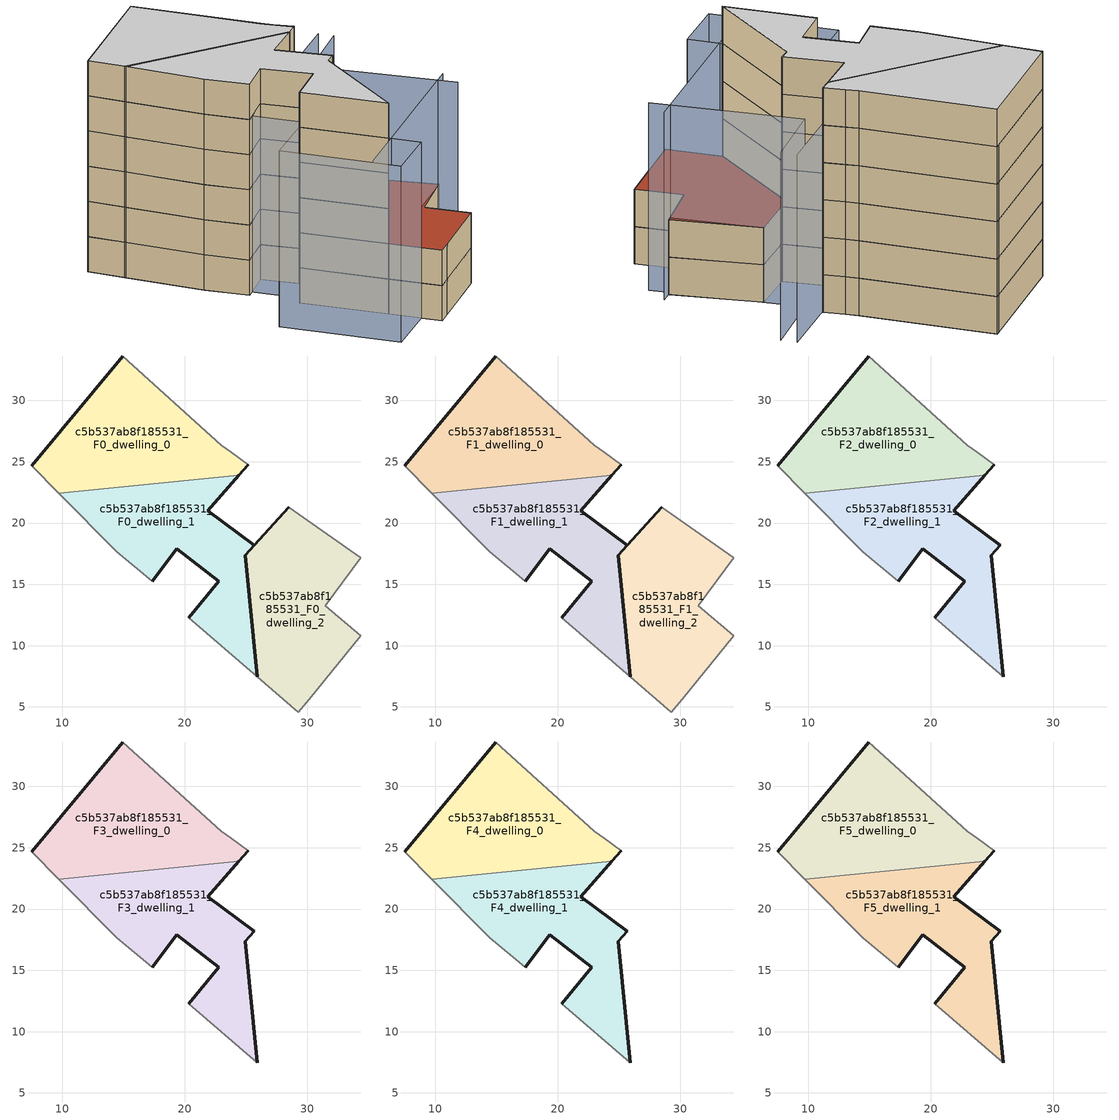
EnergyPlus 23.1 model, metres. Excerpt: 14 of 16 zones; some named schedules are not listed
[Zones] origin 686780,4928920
c5b537ab8f185531_F0_dwelling_0
 floor ground (EU_floor_Construction): 24.43,23.92 25.17,24.76 23.81,25.75 22.98,26.37 14.94,33.62 7.51,24.68 9.72,22.45 z0
 wall outside (EU_wall_Construction): 25.17,24.76 24.43,23.92 / 7.51,24.68 14.94,33.62 z0:3
 wall adiabatic (EU_wall_Construction): 14.94,33.62 22.98,26.37 23.81,25.75 25.17,24.76 / 9.72,22.45 7.51,24.68 z0:3
 wall to c5b537ab8f185531_F0_dwelling_1 (EU_wall_Construction): 24.43,23.92 9.72,22.45 z0:3
c5b537ab8f185531_F0_dwelling_1
 floor ground (EU_floor_Construction): 25.94,7.47 24.95,17.38 25.67,18.19 21.88,21.01 24.43,23.92 9.72,22.45 14.48,17.65 17.35,15.25 19.36,17.89 22.76,15.26 20.34,12.29 z0
 wall outside (EU_wall_Construction): 24.43,23.92 21.88,21.01 25.67,18.19 24.95,17.38 25.94,7.47 / 20.34,12.29 22.76,15.26 19.36,17.89 17.35,15.25 z0:3
 wall adiabatic (EU_wall_Construction): 25.94,7.47 20.34,12.29 / 17.35,15.25 14.48,17.65 9.72,22.45 z0:3
c5b537ab8f185531_F0_dwelling_2
 floor ground (EU_floor_Construction): 30.15,5.63 34.38,10.8 31.47,13.26 34.34,17.18 28.47,21.3 25.67,18.19 24.95,17.38 24.95,17.37 25.94,7.47 29.28,4.59 z0
 wall outside (EU_wall_Construction): 25.94,7.47 24.95,17.37 24.95,17.38 25.67,18.19 28.47,21.3 z0:3
 wall adiabatic (EU_wall_Construction): 28.47,21.3 34.34,17.18 31.47,13.26 34.38,10.8 30.15,5.63 29.28,4.59 25.94,7.47 z0:3
c5b537ab8f185531_F1_dwelling_0
 floor to c5b537ab8f185531_F0_dwelling_0 (EU_floor_Construction): 24.43,23.92 25.17,24.76 23.81,25.75 22.98,26.37 14.94,33.62 7.51,24.68 9.72,22.45 z3
 wall outside (EU_wall_Construction): 25.17,24.76 24.43,23.92 / 7.51,24.68 14.94,33.62 z3:6
 wall adiabatic (EU_wall_Construction): 14.94,33.62 22.98,26.37 23.81,25.75 25.17,24.76 / 9.72,22.45 7.51,24.68 z3:6
 wall to c5b537ab8f185531_F1_dwelling_1 (EU_wall_Construction): 24.43,23.92 9.72,22.45 z3:6
c5b537ab8f185531_F1_dwelling_1
 floor to c5b537ab8f185531_F0_dwelling_1 (EU_floor_Construction): 25.94,7.47 24.95,17.38 25.67,18.19 21.88,21.01 24.43,23.92 9.72,22.45 14.48,17.65 17.35,15.25 19.36,17.89 22.76,15.26 20.34,12.29 z3
 wall outside (EU_wall_Construction): 24.43,23.92 21.88,21.01 25.67,18.19 24.95,17.38 25.94,7.47 / 20.34,12.29 22.76,15.26 19.36,17.89 17.35,15.25 z3:6
 wall adiabatic (EU_wall_Construction): 25.94,7.47 20.34,12.29 / 17.35,15.25 14.48,17.65 9.72,22.45 z3:6
c5b537ab8f185531_F1_dwelling_2
 floor to c5b537ab8f185531_F0_dwelling_2 (EU_floor_Construction): 30.15,5.63 34.38,10.8 31.47,13.26 34.34,17.18 28.47,21.3 25.67,18.19 24.95,17.38 24.95,17.37 25.94,7.47 29.28,4.59 z3
 wall outside (EU_wall_Construction): 25.94,7.47 24.95,17.37 24.95,17.38 25.67,18.19 28.47,21.3 z3:6
 wall adiabatic (EU_wall_Construction): 28.47,21.3 34.34,17.18 31.47,13.26 34.38,10.8 30.15,5.63 29.28,4.59 25.94,7.47 z3:6
 roof outside (EU_roof_Construction): 34.34,17.18 31.47,13.26 34.38,10.8 30.15,5.63 29.28,4.59 25.94,7.47 24.95,17.37 24.95,17.38 25.67,18.19 28.47,21.3 z6
c5b537ab8f185531_F2_dwelling_0
 floor to c5b537ab8f185531_F1_dwelling_0 (EU_floor_Construction): 24.43,23.92 25.17,24.76 23.81,25.75 22.98,26.37 14.94,33.62 7.51,24.68 9.72,22.45 z6
 wall outside (EU_wall_Construction): 25.17,24.76 24.43,23.92 / 7.51,24.68 14.94,33.62 z6:9
 wall adiabatic (EU_wall_Construction): 14.94,33.62 22.98,26.37 23.81,25.75 25.17,24.76 / 9.72,22.45 7.51,24.68 z6:9
 wall to c5b537ab8f185531_F2_dwelling_1 (EU_wall_Construction): 24.43,23.92 9.72,22.45 z6:9
c5b537ab8f185531_F2_dwelling_1
 floor to c5b537ab8f185531_F1_dwelling_1 (EU_floor_Construction): 25.94,7.47 24.95,17.38 25.67,18.19 21.88,21.01 24.43,23.92 9.72,22.45 14.48,17.65 17.35,15.25 19.36,17.89 22.76,15.26 20.34,12.29 z6
 wall outside (EU_wall_Construction): 24.43,23.92 21.88,21.01 25.67,18.19 24.95,17.38 25.94,7.47 / 20.34,12.29 22.76,15.26 19.36,17.89 17.35,15.25 z6:9
 wall adiabatic (EU_wall_Construction): 25.94,7.47 20.34,12.29 / 17.35,15.25 14.48,17.65 9.72,22.45 z6:9
c5b537ab8f185531_F3_dwelling_0
 floor to c5b537ab8f185531_F2_dwelling_0 (EU_floor_Construction): 24.43,23.92 25.17,24.76 23.81,25.75 22.98,26.37 14.94,33.62 7.51,24.68 9.72,22.45 z9
 wall outside (EU_wall_Construction): 25.17,24.76 24.43,23.92 / 7.51,24.68 14.94,33.62 z9:12
 wall adiabatic (EU_wall_Construction): 14.94,33.62 22.98,26.37 23.81,25.75 25.17,24.76 / 9.72,22.45 7.51,24.68 z9:12
 wall to c5b537ab8f185531_F3_dwelling_1 (EU_wall_Construction): 24.43,23.92 9.72,22.45 z9:12
c5b537ab8f185531_F3_dwelling_1
 floor to c5b537ab8f185531_F2_dwelling_1 (EU_floor_Construction): 25.94,7.47 24.95,17.38 25.67,18.19 21.88,21.01 24.43,23.92 9.72,22.45 14.48,17.65 17.35,15.25 19.36,17.89 22.76,15.26 20.34,12.29 z9
 wall outside (EU_wall_Construction): 24.43,23.92 21.88,21.01 25.67,18.19 24.95,17.38 25.94,7.47 / 20.34,12.29 22.76,15.26 19.36,17.89 17.35,15.25 z9:12
 wall adiabatic (EU_wall_Construction): 25.94,7.47 20.34,12.29 / 17.35,15.25 14.48,17.65 9.72,22.45 z9:12
c5b537ab8f185531_F4_dwelling_0
 floor to c5b537ab8f185531_F3_dwelling_0 (EU_floor_Construction): 24.43,23.92 25.17,24.76 23.81,25.75 22.98,26.37 14.94,33.62 7.51,24.68 9.72,22.45 z12
 wall outside (EU_wall_Construction): 25.17,24.76 24.43,23.92 / 7.51,24.68 14.94,33.62 z12:15
 wall adiabatic (EU_wall_Construction): 14.94,33.62 22.98,26.37 23.81,25.75 25.17,24.76 / 9.72,22.45 7.51,24.68 z12:15
 wall to c5b537ab8f185531_F4_dwelling_1 (EU_wall_Construction): 24.43,23.92 9.72,22.45 z12:15
c5b537ab8f185531_F4_dwelling_1
 floor to c5b537ab8f185531_F3_dwelling_1 (EU_floor_Construction): 25.94,7.47 24.95,17.38 25.67,18.19 21.88,21.01 24.43,23.92 9.72,22.45 14.48,17.65 17.35,15.25 19.36,17.89 22.76,15.26 20.34,12.29 z12
 wall outside (EU_wall_Construction): 24.43,23.92 21.88,21.01 25.67,18.19 24.95,17.38 25.94,7.47 / 20.34,12.29 22.76,15.26 19.36,17.89 17.35,15.25 z12:15
 wall adiabatic (EU_wall_Construction): 25.94,7.47 20.34,12.29 / 17.35,15.25 14.48,17.65 9.72,22.45 z12:15
c5b537ab8f185531_F5_dwelling_0
 floor to c5b537ab8f185531_F4_dwelling_0 (EU_floor_Construction): 24.43,23.92 25.17,24.76 23.81,25.75 22.98,26.37 14.94,33.62 7.51,24.68 9.72,22.45 z15
 wall outside (EU_wall_Construction): 25.17,24.76 24.43,23.92 / 7.51,24.68 14.94,33.62 z15:18
 wall adiabatic (EU_wall_Construction): 14.94,33.62 22.98,26.37 23.81,25.75 25.17,24.76 / 9.72,22.45 7.51,24.68 z15:18
 wall to c5b537ab8f185531_F5_dwelling_1 (EU_wall_Construction): 24.43,23.92 9.72,22.45 z15:18
 ceiling to c5b537ab8f185531_F6_dwelling_0 (EU_floor_Construction): 22.98,26.37 23.81,25.75 25.17,24.76 24.43,23.92 9.72,22.45 7.51,24.68 14.94,33.62 z18
c5b537ab8f185531_F5_dwelling_1
 floor to c5b537ab8f185531_F4_dwelling_1 (EU_floor_Construction): 25.94,7.47 24.95,17.38 25.67,18.19 21.88,21.01 24.43,23.92 9.72,22.45 14.48,17.65 17.35,15.25 19.36,17.89 22.76,15.26 20.34,12.29 z15
 wall outside (EU_wall_Construction): 24.43,23.92 21.88,21.01 25.67,18.19 24.95,17.38 25.94,7.47 / 20.34,12.29 22.76,15.26 19.36,17.89 17.35,15.25 z15:18
 wall adiabatic (EU_wall_Construction): 25.94,7.47 20.34,12.29 / 17.35,15.25 14.48,17.65 9.72,22.45 z15:18
 ceiling to c5b537ab8f185531_F6_dwelling_1 (EU_floor_Construction): 24.43,23.92 21.88,21.01 25.67,18.19 24.95,17.38 25.94,7.47 20.34,12.29 22.76,15.26 19.36,17.89 17.35,15.25 14.48,17.65 9.72,22.45 z18
shading: 23.05,3.76 35,17.95 / 35.37,15.86 26,23.26 / 26,23.26 30.11,28.46 / 7.51,24.68 21.23,12.9 / 29.11,29.26 25.1,24.56 / 25.1,24.56 14.72,33.4 / 17.03,8.49 20.38,12.34 / 20.38,12.34 27.98,5.7 / 27.98,5.7 24.63,1.86 / 24.63,1.86 17.03,8.49 z0:15
[Building]
EU S2 Campaign: North Axis=0; Terrain=City; Solar Distribution=FullExterior
[Site:Location]
Bologna: Latitude=44.5; Longitude=11.25; Time Zone=1; Elevation=37
[SizingPeriod:WeatherFileDays]
AnnualSizingPeriod: Begin Month=1; Begin Day of Month=1; End Month=12; End Day of Month=31; Day of Week for Start Day=Monday; Use Weather File Daylight Saving Period=No; Use Weather File Rain and Snow Indicators=No
[MATERIAL]
EU_InternalMass_Material: Roughness=MediumRough; Thickness=0.1; Conductivity=1; Density=1800; Specific Heat=900; Thermal Absorptance=0.9; Solar Absorptance=0.7; Visible Absorptance=0.7
[MATERIAL:NOMASS] Roughness=MediumRough; Thermal Absorptance=0.9; Solar Absorptance=0.7; Visible Absorptance=0.7
Name | Thermal Resistance
EU_wall_NoMass | 0.905828
EU_roof_NoMass | 0.37593
EU_floor_NoMass | 0.67114
[CONSTRUCTION]
EU_wall_Construction: EU_wall_NoMass
EU_roof_Construction: EU_roof_NoMass
EU_floor_Construction: EU_floor_NoMass
EU_InternalMass_Construction: EU_InternalMass_Material
[ZONE] Type=1; Multiplier=1; Ceiling Height=autocalculate; Floor Area=autocalculate; Part of Total Floor Area=Yes
Name | Volume
c5b537ab8f185531_F0_dwelling_0 | 307.897
c5b537ab8f185531_F1_dwelling_0; c5b537ab8f185531_F2_dwelling_0; c5b537ab8f185531_F3_dwelling_0; c5b537ab8f185531_F4_dwelling_0; c5b537ab8f185531_F5_dwelling_0 | 307.895
c5b537ab8f185531_F0_dwelling_1 | 309.661
c5b537ab8f185531_F1_dwelling_1; c5b537ab8f185531_F2_dwelling_1; c5b537ab8f185531_F3_dwelling_1; c5b537ab8f185531_F4_dwelling_1; c5b537ab8f185531_F5_dwelling_1 | 309.662
c5b537ab8f185531_F0_dwelling_2 | 302.387
c5b537ab8f185531_F1_dwelling_2 | 302.389
[INTERNALMASS] Construction=EU_InternalMass_Construction
Name | Zone or ZoneList | Surface Area
c5b537ab8f185531_F0_dwelling_0_EU_InternalMass | c5b537ab8f185531_F0_dwelling_0 | 102.632
c5b537ab8f185531_F0_dwelling_1_EU_InternalMass | c5b537ab8f185531_F0_dwelling_1 | 103.218
c5b537ab8f185531_F0_dwelling_2_EU_InternalMass | c5b537ab8f185531_F0_dwelling_2 | 100.796
c5b537ab8f185531_F1_dwelling_0_EU_InternalMass | c5b537ab8f185531_F1_dwelling_0 | 102.632
c5b537ab8f185531_F1_dwelling_1_EU_InternalMass | c5b537ab8f185531_F1_dwelling_1 | 103.218
c5b537ab8f185531_F1_dwelling_2_EU_InternalMass | c5b537ab8f185531_F1_dwelling_2 | 100.796
c5b537ab8f185531_F2_dwelling_0_EU_InternalMass | c5b537ab8f185531_F2_dwelling_0 | 142.842
c5b537ab8f185531_F2_dwelling_1_EU_InternalMass | c5b537ab8f185531_F2_dwelling_1 | 163.811
c5b537ab8f185531_F3_dwelling_0_EU_InternalMass | c5b537ab8f185531_F3_dwelling_0 | 142.842
c5b537ab8f185531_F3_dwelling_1_EU_InternalMass | c5b537ab8f185531_F3_dwelling_1 | 163.811
c5b537ab8f185531_F4_dwelling_0_EU_InternalMass | c5b537ab8f185531_F4_dwelling_0 | 142.842
c5b537ab8f185531_F4_dwelling_1_EU_InternalMass | c5b537ab8f185531_F4_dwelling_1 | 163.811
c5b537ab8f185531_F5_dwelling_0_EU_InternalMass | c5b537ab8f185531_F5_dwelling_0 | 142.842
c5b537ab8f185531_F5_dwelling_1_EU_InternalMass | c5b537ab8f185531_F5_dwelling_1 | 163.811
[OTHEREQUIPMENT] Fuel Type=Electricity; Design Level Calculation Method=Watts/Area; Power per Zone Floor Area=1; Fraction Latent=0; Fraction Radiant=0; Fraction Lost=0; Carbon Dioxide Generation Rate=0; EndUse Subcategory=EU_Step8_InternalGains
Name | Zone or ZoneList or Space or SpaceList | Schedule
EU_Step8_InternalGain_c5b537ab8f185531_F0_dwelling_0_f000 | c5b537ab8f185531_F0_dwelling_0 | EU_Step8_GainSchedule_c5b537ab8f185531_F0_dwelling_0_f000
EU_Step8_InternalGain_c5b537ab8f185531_F0_dwelling_1_f000 | c5b537ab8f185531_F0_dwelling_1 | EU_Step8_GainSchedule_c5b537ab8f185531_F0_dwelling_1_f000
EU_Step8_InternalGain_c5b537ab8f185531_F0_dwelling_2_f000 | c5b537ab8f185531_F0_dwelling_2 | EU_Step8_GainSchedule_c5b537ab8f185531_F0_dwelling_2_f000
EU_Step8_InternalGain_c5b537ab8f185531_F1_dwelling_0_f000 | c5b537ab8f185531_F1_dwelling_0 | EU_Step8_GainSchedule_c5b537ab8f185531_F1_dwelling_0_f000
EU_Step8_InternalGain_c5b537ab8f185531_F1_dwelling_1_f000 | c5b537ab8f185531_F1_dwelling_1 | EU_Step8_GainSchedule_c5b537ab8f185531_F1_dwelling_1_f000
EU_Step8_InternalGain_c5b537ab8f185531_F1_dwelling_2_f000 | c5b537ab8f185531_F1_dwelling_2 | EU_Step8_GainSchedule_c5b537ab8f185531_F1_dwelling_2_f000
EU_Step8_InternalGain_c5b537ab8f185531_F2_dwelling_0_f000 | c5b537ab8f185531_F2_dwelling_0 | EU_Step8_GainSchedule_c5b537ab8f185531_F2_dwelling_0_f000
EU_Step8_InternalGain_c5b537ab8f185531_F2_dwelling_1_f000 | c5b537ab8f185531_F2_dwelling_1 | EU_Step8_GainSchedule_c5b537ab8f185531_F2_dwelling_1_f000
EU_Step8_InternalGain_c5b537ab8f185531_F3_dwelling_0_f000 | c5b537ab8f185531_F3_dwelling_0 | EU_Step8_GainSchedule_c5b537ab8f185531_F3_dwelling_0_f000
EU_Step8_InternalGain_c5b537ab8f185531_F3_dwelling_1_f000 | c5b537ab8f185531_F3_dwelling_1 | EU_Step8_GainSchedule_c5b537ab8f185531_F3_dwelling_1_f000
EU_Step8_InternalGain_c5b537ab8f185531_F4_dwelling_0_f000 | c5b537ab8f185531_F4_dwelling_0 | EU_Step8_GainSchedule_c5b537ab8f185531_F4_dwelling_0_f000
EU_Step8_InternalGain_c5b537ab8f185531_F4_dwelling_1_f000 | c5b537ab8f185531_F4_dwelling_1 | EU_Step8_GainSchedule_c5b537ab8f185531_F4_dwelling_1_f000
EU_Step8_InternalGain_c5b537ab8f185531_F5_dwelling_0_f000 | c5b537ab8f185531_F5_dwelling_0 | EU_Step8_GainSchedule_c5b537ab8f185531_F5_dwelling_0_f000
EU_Step8_InternalGain_c5b537ab8f185531_F5_dwelling_1_f000 | c5b537ab8f185531_F5_dwelling_1 | EU_Step8_GainSchedule_c5b537ab8f185531_F5_dwelling_1_f000
[ZONEVENTILATION:DESIGNFLOWRATE] Schedule=EU_AlwaysOn; Design Flow Rate Calculation Method=AirChanges/Hour; Air Changes per Hour=0.73129; Ventilation Type=Natural; Fan Pressure Rise=0; Fan Total Efficiency=1; Constant Term Coefficient=1; Temperature Term Coefficient=0; Velocity Term Coefficient=0; Velocity Squared Term Coefficient=0; Minimum Indoor Temperature=-100; Maximum Indoor Temperature=100; Delta Temperature=-100; Minimum Outdoor Temperature=-100; Maximum Outdoor Temperature=100; Maximum Wind Speed=40
Name | Zone or ZoneList or Space or SpaceList
EU_ConstantAir_c5b537ab8f185531_F0_dwelling_0 | c5b537ab8f185531_F0_dwelling_0
EU_ConstantAir_c5b537ab8f185531_F0_dwelling_1 | c5b537ab8f185531_F0_dwelling_1
EU_ConstantAir_c5b537ab8f185531_F0_dwelling_2 | c5b537ab8f185531_F0_dwelling_2
EU_ConstantAir_c5b537ab8f185531_F1_dwelling_0 | c5b537ab8f185531_F1_dwelling_0
EU_ConstantAir_c5b537ab8f185531_F1_dwelling_1 | c5b537ab8f185531_F1_dwelling_1
EU_ConstantAir_c5b537ab8f185531_F1_dwelling_2 | c5b537ab8f185531_F1_dwelling_2
EU_ConstantAir_c5b537ab8f185531_F2_dwelling_0 | c5b537ab8f185531_F2_dwelling_0
EU_ConstantAir_c5b537ab8f185531_F2_dwelling_1 | c5b537ab8f185531_F2_dwelling_1
EU_ConstantAir_c5b537ab8f185531_F3_dwelling_0 | c5b537ab8f185531_F3_dwelling_0
EU_ConstantAir_c5b537ab8f185531_F3_dwelling_1 | c5b537ab8f185531_F3_dwelling_1
EU_ConstantAir_c5b537ab8f185531_F4_dwelling_0 | c5b537ab8f185531_F4_dwelling_0
EU_ConstantAir_c5b537ab8f185531_F4_dwelling_1 | c5b537ab8f185531_F4_dwelling_1
EU_ConstantAir_c5b537ab8f185531_F5_dwelling_0 | c5b537ab8f185531_F5_dwelling_0
EU_ConstantAir_c5b537ab8f185531_F5_dwelling_1 | c5b537ab8f185531_F5_dwelling_1
[HVACTEMPLATE:THERMOSTAT] Constant Heating Setpoint=20; Constant Cooling Setpoint=50
EU_HeatOnly_c5b537ab8f185531_F0_dwelling_0; EU_HeatOnly_c5b537ab8f185531_F0_dwelling_1; EU_HeatOnly_c5b537ab8f185531_F0_dwelling_2; EU_HeatOnly_c5b537ab8f185531_F1_dwelling_0; EU_HeatOnly_c5b537ab8f185531_F1_dwelling_1; EU_HeatOnly_c5b537ab8f185531_F1_dwelling_2; EU_HeatOnly_c5b537ab8f185531_F2_dwelling_0; EU_HeatOnly_c5b537ab8f185531_F2_dwelling_1; EU_HeatOnly_c5b537ab8f185531_F3_dwelling_0; EU_HeatOnly_c5b537ab8f185531_F3_dwelling_1; EU_HeatOnly_c5b537ab8f185531_F4_dwelling_0; EU_HeatOnly_c5b537ab8f185531_F4_dwelling_1; EU_HeatOnly_c5b537ab8f185531_F5_dwelling_0; EU_HeatOnly_c5b537ab8f185531_F5_dwelling_1; EU_HeatOnly_c5b537ab8f185531_F6_dwelling_0; EU_HeatOnly_c5b537ab8f185531_F6_dwelling_1
[HVACTEMPLATE:ZONE:IDEALLOADSAIRSYSTEM] System Availability Schedule=EU_AlwaysOn; Maximum Heating Supply Air Temperature=50; Minimum Cooling Supply Air Temperature=13; Maximum Heating Supply Air Humidity Ratio=0.0156; Minimum Cooling Supply Air Humidity Ratio=0.0077; Heating Limit=NoLimit; Cooling Limit=NoLimit; Heating Availability Schedule=EU_AlwaysOn; Cooling Availability Schedule=EU_CoolingOff; Dehumidification Control Type=ConstantSensibleHeatRatio; Cooling Sensible Heat Ratio=0.7; Dehumidification Setpoint=60; Humidification Control Type=None; Humidification Setpoint=30; Outdoor Air Method=None; Outdoor Air Flow Rate per Person=0.00944; Outdoor Air Flow Rate per Zone Floor Area=0; Outdoor Air Flow Rate per Zone=0; Demand Controlled Ventilation Type=None; Outdoor Air Economizer Type=NoEconomizer; Heat Recovery Type=None; Sensible Heat Recovery Effectiveness=0.7; Latent Heat Recovery Effectiveness=0.65
Name | Template Thermostat
c5b537ab8f185531_F0_dwelling_0 | EU_HeatOnly_c5b537ab8f185531_F0_dwelling_0
c5b537ab8f185531_F0_dwelling_1 | EU_HeatOnly_c5b537ab8f185531_F0_dwelling_1
c5b537ab8f185531_F0_dwelling_2 | EU_HeatOnly_c5b537ab8f185531_F0_dwelling_2
c5b537ab8f185531_F1_dwelling_0 | EU_HeatOnly_c5b537ab8f185531_F1_dwelling_0
c5b537ab8f185531_F1_dwelling_1 | EU_HeatOnly_c5b537ab8f185531_F1_dwelling_1
c5b537ab8f185531_F1_dwelling_2 | EU_HeatOnly_c5b537ab8f185531_F1_dwelling_2
c5b537ab8f185531_F2_dwelling_0 | EU_HeatOnly_c5b537ab8f185531_F2_dwelling_0
c5b537ab8f185531_F2_dwelling_1 | EU_HeatOnly_c5b537ab8f185531_F2_dwelling_1
c5b537ab8f185531_F3_dwelling_0 | EU_HeatOnly_c5b537ab8f185531_F3_dwelling_0
c5b537ab8f185531_F3_dwelling_1 | EU_HeatOnly_c5b537ab8f185531_F3_dwelling_1
c5b537ab8f185531_F4_dwelling_0 | EU_HeatOnly_c5b537ab8f185531_F4_dwelling_0
c5b537ab8f185531_F4_dwelling_1 | EU_HeatOnly_c5b537ab8f185531_F4_dwelling_1
c5b537ab8f185531_F5_dwelling_0 | EU_HeatOnly_c5b537ab8f185531_F5_dwelling_0
c5b537ab8f185531_F5_dwelling_1 | EU_HeatOnly_c5b537ab8f185531_F5_dwelling_1
